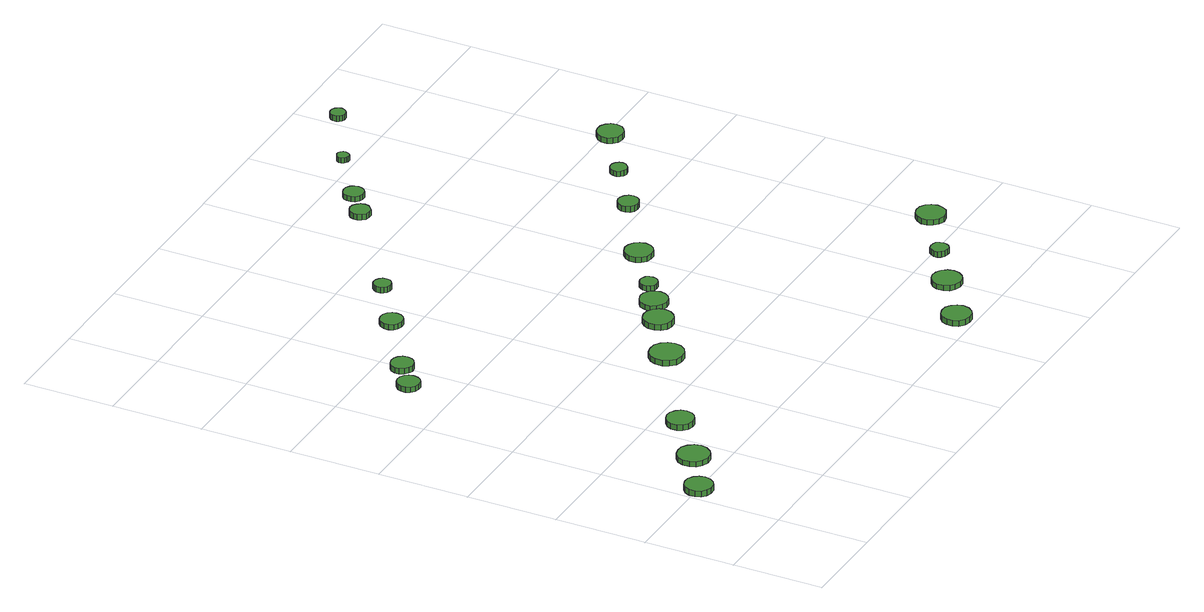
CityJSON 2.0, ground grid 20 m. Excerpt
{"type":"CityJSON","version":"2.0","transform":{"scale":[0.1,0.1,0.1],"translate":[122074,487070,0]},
"CityObjects":{
"tree1":{"type":"SolitaryVegetationObject","attributes":{"function":"something"},"geometry":[{"type":"MultiSurface","lod":"1","boundaries":[[[0,1,2,3,4,5,6,7,8,9,10,11,12,13,14]],[[15,16,17,18,19,20,21,22,23,24,25,26,27,28,29]],[[0,29,28,1]],[[1,28,27,2]],[[2,27,26,3]],[[3,26,25,4]],[[4,25,24,5]],[[5,24,23,6]],[[6,23,22,7]],[[7,22,21,8]],[[8,21,20,9]],[[9,20,19,10]],[[10,19,18,11]],[[11,18,17,12]],[[12,17,16,13]],[[13,16,15,14]],[[14,15,29,0]]]}]},
"tree2":{"type":"SolitaryVegetationObject","attributes":{"function":"something"},"geometry":[{"type":"MultiSurface","lod":"1","boundaries":[[[30,31,32,33,34,35,36,37,38,39,40,41,42,43,44]],[[45,46,47,48,49,50,51,52,53,54,55,56,57,58,59]],[[30,59,58,31]],[[31,58,57,32]],[[32,57,56,33]],[[33,56,55,34]],[[34,55,54,35]],[[35,54,53,36]],[[36,53,52,37]],[[37,52,51,38]],[[38,51,50,39]],[[39,50,49,40]],[[40,49,48,41]],[[41,48,47,42]],[[42,47,46,43]],[[43,46,45,44]],[[44,45,59,30]]]}]},
"tree3":{"type":"SolitaryVegetationObject","attributes":{"function":"something"},"geometry":[{"type":"MultiSurface","lod":"1","boundaries":[[[60,61,62,63,64,65,66,67,68,69,70,71,72,73,74]],[[75,76,77,78,79,80,81,82,83,84,85,86,87,88,89]],[[60,89,88,61]],[[61,88,87,62]],[[62,87,86,63]],[[63,86,85,64]],[[64,85,84,65]],[[65,84,83,66]],[[66,83,82,67]],[[67,82,81,68]],[[68,81,80,69]],[[69,80,79,70]],[[70,79,78,71]],[[71,78,77,72]],[[72,77,76,73]],[[73,76,75,74]],[[74,75,89,60]]]}]},
"tree4":{"type":"SolitaryVegetationObject","attributes":{"function":"something"},"geometry":[{"type":"MultiSurface","lod":"1","boundaries":[[[90,91,92,93,94,95,96,97,98,99,100,101,102,103,104]],[[105,106,107,108,109,110,111,112,113,114,115,116,117,118,119]],[[90,119,118,91]],[[91,118,117,92]],[[92,117,116,93]],[[93,116,115,94]],[[94,115,114,95]],[[95,114,113,96]],[[96,113,112,97]],[[97,112,111,98]],[[98,111,110,99]],[[99,110,109,100]],[[100,109,108,101]],[[101,108,107,102]],[[102,107,106,103]],[[103,106,105,104]],[[104,105,119,90]]]}]},
"tree5":{"type":"SolitaryVegetationObject","attributes":{"function":"something"},"geometry":[{"type":"MultiSurface","lod":"1","boundaries":[[[120,121,122,123,124,125,126,127,128,129,130,131,132,133,134]],[[135,136,137,138,139,140,141,142,143,144,145,146,147,148,149]],[[120,149,148,121]],[[121,148,147,122]],[[122,147,146,123]],[[123,146,145,124]],[[124,145,144,125]],[[125,144,143,126]],[[126,143,142,127]],[[127,142,141,128]],[[128,141,140,129]],[[129,140,139,130]],[[130,139,138,131]],[[131,138,137,132]],[[132,137,136,133]],[[133,136,135,134]],[[134,135,149,120]]]}]},
"tree6":{"type":"SolitaryVegetationObject","attributes":{"function":"something"},"geometry":[{"type":"MultiSurface","lod":"1","boundaries":[[[150,151,152,153,154,155,156,157,158,159,160,161,162,163,164]],[[165,166,167,168,169,170,171,172,173,174,175,176,177,178,179]],[[150,179,178,151]],[[151,178,177,152]],[[152,177,176,153]],[[153,176,175,154]],[[154,175,174,155]],[[155,174,173,156]],[[156,173,172,157]],[[157,172,171,158]],[[158,171,170,159]],[[159,170,169,160]],[[160,169,168,161]],[[161,168,167,162]],[[162,167,166,163]],[[163,166,165,164]],[[164,165,179,150]]]}]},
"tree7":{"type":"SolitaryVegetationObject","attributes":{"function":"something"},"geometry":[{"type":"MultiSurface","lod":"1","boundaries":[[[180,181,182,183,184,185,186,187,188,189,190,191,192,193,194]],[[195,196,197,198,199,200,201,202,203,204,205,206,207,208,209]],[[180,209,208,181]],[[181,208,207,182]],[[182,207,206,183]],[[183,206,205,184]],[[184,205,204,185]],[[185,204,203,186]],[[186,203,202,187]],[[187,202,201,188]],[[188,201,200,189]],[[189,200,199,190]],[[190,199,198,191]],[[191,198,197,192]],[[192,197,196,193]],[[193,196,195,194]],[[194,195,209,180]]]}]},
"tree8":{"type":"SolitaryVegetationObject","attributes":{"function":"something"},"geometry":[{"type":"MultiSurface","lod":"1","boundaries":[[[210,211,212,213,214,215,216,217,218,219,220,221,222,223,224]],[[225,226,227,228,229,230,231,232,233,234,235,236,237,238,239]],[[210,239,238,211]],[[211,238,237,212]],[[212,237,236,213]],[[213,236,235,214]],[[214,235,234,215]],[[215,234,233,216]],[[216,233,232,217]],[[217,232,231,218]],[[218,231,230,219]],[[219,230,229,220]],[[220,229,228,221]],[[221,228,227,222]],[[222,227,226,223]],[[223,226,225,224]],[[224,225,239,210]]]}]},
"tree9":{"type":"SolitaryVegetationObject","attributes":{"function":"something"},"geometry":[{"type":"MultiSurface","lod":"1","boundaries":[[[240,241,242,243,244,245,246,247,248,249,250,251,252,253,254]],[[255,256,257,258,259,260,261,262,263,264,265,266,267,268,269]],[[240,269,268,241]],[[241,268,267,242]],[[242,267,266,243]],[[243,266,265,244]],[[244,265,264,245]],[[245,264,263,246]],[[246,263,262,247]],[[247,262,261,248]],[[248,261,260,249]],[[249,260,259,250]],[[250,259,258,251]],[[251,258,257,252]],[[252,257,256,253]],[[253,256,255,254]],[[254,255,269,240]]]}]},
"tree10":{"type":"SolitaryVegetationObject","attributes":{"function":"something"},"geometry":[{"type":"MultiSurface","lod":"1","boundaries":[[[270,271,272,273,274,275,276,277,278,279,280,281,282,283,284]],[[285,286,287,288,289,290,291,292,293,294,295,296,297,298,299]],[[270,299,298,271]],[[271,298,297,272]],[[272,297,296,273]],[[273,296,295,274]],[[274,295,294,275]],[[275,294,293,276]],[[276,293,292,277]],[[277,292,291,278]],[[278,291,290,279]],[[279,290,289,280]],[[280,289,288,281]],[[281,288,287,282]],[[282,287,286,283]],[[283,286,285,284]],[[284,285,299,270]]]}]},
"tree11":{"type":"SolitaryVegetationObject","attributes":{"function":"something"},"geometry":[{"type":"MultiSurface","lod":"1","boundaries":[[[300,301,302,303,304,305,306,307,308,309,310,311,312,313,314]],[[315,316,317,318,319,320,321,322,323,324,325,326,327,328,329]],[[300,329,328,301]],[[301,328,327,302]],[[302,327,326,303]],[[303,326,325,304]],[[304,325,324,305]],[[305,324,323,306]],[[306,323,322,307]],[[307,322,321,308]],[[308,321,320,309]],[[309,320,319,310]],[[310,319,318,311]],[[311,318,317,312]],[[312,317,316,313]],[[313,316,315,314]],[[314,315,329,300]]]}]},
"tree12":{"type":"SolitaryVegetationObject","attributes":{"function":"something"},"geometry":[{"type":"MultiSurface","lod":"1","boundaries":[[[330,331,332,333,334,335,336,337,338,339,340,341,342,343,344]],[[345,346,347,348,349,350,351,352,353,354,355,356,357,358,359]],[[330,359,358,331]],[[331,358,357,332]],[[332,357,356,333]],[[333,356,355,334]],[[334,355,354,335]],[[335,354,353,336]],[[336,353,352,337]],[[337,352,351,338]],[[338,351,350,339]],[[339,350,349,340]],[[340,349,348,341]],[[341,348,347,342]],[[342,347,346,343]],[[343,346,345,344]],[[344,345,359,330]]]}]},
"tree13":{"type":"SolitaryVegetationObject","attributes":{"function":"something"},"geometry":[{"type":"MultiSurface","lod":"1","boundaries":[[[360,361,362,363,364,365,366,367,368,369,370,371,372,373,374]],[[375,376,377,378,379,380,381,382,383,384,385,386,387,388,389]],[[360,389,388,361]],[[361,388,387,362]],[[362,387,386,363]],[[363,386,385,364]],[[364,385,384,365]],[[365,384,383,366]],[[366,383,382,367]],[[367,382,381,368]],[[368,381,380,369]],[[369,380,379,370]],[[370,379,378,371]],[[371,378,377,372]],[[372,377,376,373]],[[373,376,375,374]],[[374,375,389,360]]]}]},
"tree14":{"type":"SolitaryVegetationObject","attributes":{"function":"something"},"geometry":[{"type":"MultiSurface","lod":"1","boundaries":[[[390,391,392,393,394,395,396,397,398,399,400,401,402,403,404]],[[405,406,407,408,409,410,411,412,413,414,415,416,417,418,419]],[[390,419,418,391]],[[391,418,417,392]],[[392,417,416,393]],[[393,416,415,394]],[[394,415,414,395]],[[395,414,413,396]],[[396,413,412,397]],[[397,412,411,398]],[[398,411,410,399]],[[399,410,409,400]],[[400,409,408,401]],[[401,408,407,402]],[[402,407,406,403]],[[403,406,405,404]],[[404,405,419,390]]]}]},
"tree15":{"type":"SolitaryVegetationObject","attributes":{"function":"something"},"geometry":[{"type":"MultiSurface","lod":"1","boundaries":[[[420,421,422,423,424,425,426,427,428,429,430,431,432,433,434]],[[435,436,437,438,439,440,441,442,443,444,445,446,447,448,449]],[[420,449,448,421]],[[421,448,447,422]],[[422,447,446,423]],[[423,446,445,424]],[[424,445,444,425]],[[425,444,443,426]],[[426,443,442,427]],[[427,442,441,428]],[[428,441,440,429]],[[429,440,439,430]],[[430,439,438,431]],[[431,438,437,432]],[[432,437,436,433]],[[433,436,435,434]],[[434,435,449,420]]]}]},
"tree16":{"type":"SolitaryVegetationObject","attributes":{"function":"something"},"geometry":[{"type":"MultiSurface","lod":"1","boundaries":[[[450,451,452,453,454,455,456,457,458,459,460,461,462,463,464]],[[465,466,467,468,469,470,471,472,473,474,475,476,477,478,479]],[[450,479,478,451]],[[451,478,477,452]],[[452,477,476,453]],[[453,476,475,454]],[[454,475,474,455]],[[455,474,473,456]],[[456,473,472,457]],[[457,472,471,458]],[[458,471,470,459]],[[459,470,469,460]],[[460,469,468,461]],[[461,468,467,462]],[[462,467,466,463]],[[463,466,465,464]],[[464,465,479,450]]]}]},
"tree17":{"type":"SolitaryVegetationObject","attributes":{"function":"something"},"geometry":[{"type":"MultiSurface","lod":"1","boundaries":[[[480,481,482,483,484,485,486,487,488,489,490,491,492,493,494]],[[495,496,497,498,499,500,501,502,503,504,505,506,507,508,509]],[[480,509,508,481]],[[481,508,507,482]],[[482,507,506,483]],[[483,506,505,484]],[[484,505,504,485]],[[485,504,503,486]],[[486,503,502,487]],[[487,502,501,488]],[[488,501,500,489]],[[489,500,499,490]],[[490,499,498,491]],[[491,498,497,492]],[[492,497,496,493]],[[493,496,495,494]],[[494,495,509,480]]]}]},
"tree18":{"type":"SolitaryVegetationObject","attributes":{"function":"something"},"geometry":[{"type":"MultiSurface","lod":"1","boundaries":[[[510,511,512,513,514,515,516,517,518,519,520,521,522,523,524]],[[525,526,527,528,529,530,531,532,533,534,535,536,537,538,539]],[[510,539,538,511]],[[511,538,537,512]],[[512,537,536,513]],[[513,536,535,514]],[[514,535,534,515]],[[515,534,533,516]],[[516,533,532,517]],[[517,532,531,518]],[[518,531,530,519]],[[519,530,529,520]],[[520,529,528,521]],[[521,528,527,522]],[[522,527,526,523]],[[523,526,525,524]],[[524,525,539,510]]]}]},
"tree19":{"type":"SolitaryVegetationObject","attributes":{"function":"something"},"geometry":[{"type":"MultiSurface","lod":"1","boundaries":[[[540,541,542,543,544,545,546,547,548,549,550,551,552,553,554]],[[555,556,557,558,559,560,561,562,563,564,565,566,567,568,569]],[[540,569,568,541]],[[541,568,567,542]],[[542,567,566,543]],[[543,566,565,544]],[[544,565,564,545]],[[545,564,563,546]],[[546,563,562,547]],[[547,562,561,548]],[[548,561,560,549]],[[549,560,559,550]],[[550,559,558,551]],[[551,558,557,552]],[[552,557,556,553]],[[553,556,555,554]],[[554,555,569,540]]]}]},
"tree20":{"type":"SolitaryVegetationObject","attributes":{"function":"something"},"geometry":[{"type":"MultiSurface","lod":"1","boundaries":[[[570,571,572,573,574,575,576,577,578,579,580,581,582,583,584]],[[585,586,587,588,589,590,591,592,593,594,595,596,597,598,599]],[[570,599,598,571]],[[571,598,597,572]],[[572,597,596,573]],[[573,596,595,574]],[[574,595,594,575]],[[575,594,593,576]],[[576,593,592,577]],[[577,592,591,578]],[[578,591,590,579]],[[579,590,589,580]],[[580,589,588,581]],[[581,588,587,582]],[[582,587,586,583]],[[583,586,585,584]],[[584,585,599,570]]]}]},
"tree21":{"type":"SolitaryVegetationObject","attributes":{"function":"something"},"geometry":[{"type":"MultiSurface","lod":"1","boundaries":[[[600,601,602,603,604,605,606,607,608,609,610,611,612,613,614]],[[615,616,617,618,619,620,621,622,623,624,625,626,627,628,629]],[[600,629,628,601]],[[601,628,627,602]],[[602,627,626,603]],[[603,626,625,604]],[[604,625,624,605]],[[605,624,623,606]],[[606,623,622,607]],[[607,622,621,608]],[[608,621,620,609]],[[609,620,619,610]],[[610,619,618,611]],[[611,618,617,612]],[[612,617,616,613]],[[613,616,615,614]],[[614,615,629,600]]]}]},
"tree22":{"type":"SolitaryVegetationObject","attributes":{"function":"something"},"geometry":[{"type":"MultiSurface","lod":"1","boundaries":[[[630,631,632,633,634,635,636,637,638,639,640,641,642,643,644]],[[645,646,647,648,649,650,651,652,653,654,655,656,657,658,659]],[[630,659,658,631]],[[631,658,657,632]],[[632,657,656,633]],[[633,656,655,634]],[[634,655,654,635]],[[635,654,653,636]],[[636,653,652,637]],[[637,652,651,638]],[[638,651,650,639]],[[639,650,649,640]],[[640,649,648,641]],[[641,648,647,642]],[[642,647,646,643]],[[643,646,645,644]],[[644,645,659,630]]]}]},
"tree23":{"type":"SolitaryVegetationObject","attributes":{"function":"something"},"geometry":[{"type":"MultiSurface","lod":"1","boundaries":[[[660,661,662,663,664,665,666,667,668,669,670,671,672,673,674]],[[675,676,677,678,679,680,681,682,683,684,685,686,687,688,689]],[[660,689,688,661]],[[661,688,687,662]],[[662,687,686,663]],[[663,686,685,664]],[[664,685,684,665]],[[665,684,683,666]],[[666,683,682,667]],[[667,682,681,668]],[[668,681,680,669]],[[669,680,679,670]],[[670,679,678,671]],[[671,678,677,672]],[[672,677,676,673]],[[673,676,675,674]],[[674,675,689,660]]]}]}
},
"vertices":[
[66,197,16],[63,209,16],[56,219,16],[45,226,16],[32,227,16],[20,223,16],[11,215,16],[6,203,16],[6,191,16],[11,179,16],[20,171,16],[32,167,16],[45,168,16],[56,174,16],[63,185,16],[63,185,3],[56,174,3],[45,168,3],[32,167,3],[20,171,3],[11,179,3],[6,191,3],[6,203,3],[11,215,3],[20,223,3],[32,227,3],[45,226,3],[56,219,3],[63,209,3],[66,197,3],
[174,261,16],[171,275,16],[162,286,16],[150,294,16],[136,295,16],[122,291,16],[111,281,16],[106,268,16],[106,254,16],[111,240,16],[122,231,16],[136,226,16],[150,228,16],[162,235,16],[171,247,16],[171,247,4],[162,235,4],[150,228,4],[136,226,4],[122,231,4],[111,240,4],[106,254,4],[106,268,4],[111,281,4],[122,291,4],[136,295,4],[150,294,4],[162,286,4],[171,275,4],[174,261,4],
[276,345,21],[273,357,21],[266,366,21],[255,373,21],[243,374,21],[231,370,21],[222,362,21],[217,351,21],[217,338,21],[222,327,21],[231,319,21],[243,315,21],[255,317,21],[266,323,21],[273,333,21],[273,333,8],[266,323,8],[255,317,8],[243,315,8],[231,319,8],[222,327,8],[217,338,8],[217,351,8],[222,362,8],[231,370,8],[243,374,8],[255,373,8],[266,366,8],[273,357,8],[276,345,8],
[159,902,17],[157,912,17],[151,920,17],[142,925,17],[132,926,17],[122,923,17],[114,916,17],[110,907,17],[110,897,17],[114,887,17],[122,880,17],[132,877,17],[142,878,17],[151,883,17],[157,892,17],[157,892,5],[151,883,5],[142,878,5],[132,877,5],[122,880,5],[114,887,5],[110,897,5],[110,907,5],[114,916,5],[122,923,5],[132,926,5],[142,925,5],[151,920,5],[157,912,5],[159,902,5],
[223,948,15],[221,958,15],[215,966,15],[206,971,15],[196,972,15],[186,969,15],[178,962,15],[174,953,15],[174,943,15],[178,933,15],[186,927,15],[196,923,15],[206,925,15],[215,930,15],[221,938,15],[221,938,2],[215,930,2],[206,925,2],[196,923,2],[186,927,2],[178,933,2],[174,943,2],[174,953,2],[178,962,2],[186,969,2],[196,972,2],[206,971,2],[215,966,2],[221,958,2],[223,948,2],
[512,491,16],[509,506,16],[500,518,16],[487,526,16],[471,527,16],[457,523,16],[446,512,16],[440,499,16],[440,483,16],[446,470,16],[457,459,16],[471,455,16],[487,456,16],[500,464,16],[509,476,16],[509,476,3],[500,464,3],[487,456,3],[471,455,3],[457,459,3],[446,470,3],[440,483,3],[440,499,3],[446,512,3],[457,523,3],[471,527,3],[487,526,3],[500,518,3],[509,506,3],[512,491,3],
[367,1045,16],[365,1055,16],[359,1063,16],[350,1068,16],[340,1069,16],[330,1066,16],[322,1059,16],[318,1050,16],[318,1040,16],[322,1030,16],[330,1024,16],[340,1020,16],[350,1021,16],[359,1027,16],[365,1035,16],[365,1035,4],[359,1027,4],[350,1021,4],[340,1020,4],[330,1024,4],[322,1030,4],[318,1040,4],[318,1050,4],[322,1059,4],[330,1066,4],[340,1069,4],[350,1068,4],[359,1063,4],[365,1055,4],[367,1045,4],
[625,569,15],[622,582,15],[614,593,15],[602,600,15],[589,601,15],[576,597,15],[566,588,15],[561,576,15],[561,562,15],[566,550,15],[576,541,15],[589,537,15],[602,538,15],[614,545,15],[622,556,15],[622,556,2],[614,545,2],[602,538,2],[589,537,2],[576,541,2],[566,550,2],[561,562,2],[561,576,2],[566,588,2],[576,597,2],[589,601,2],[602,600,2],[614,593,2],[622,582,2],[625,569,2],
[473,1122,20],[472,1130,20],[467,1136,20],[460,1140,20],[452,1141,20],[445,1139,20],[439,1133,20],[436,1126,20],[436,1118,20],[439,1111,20],[445,1106,20],[452,1103,20],[460,1104,20],[467,1108,20],[472,1114,20],[472,1114,7],[467,1108,7],[460,1104,7],[452,1103,7],[445,1106,7],[439,1111,7],[436,1118,7],[436,1126,7],[439,1133,7],[445,1139,7],[452,1141,7],[460,1140,7],[467,1136,7],[472,1130,7],[473,1122,7],
[684,610,15],[681,622,15],[674,632,15],[663,639,15],[651,640,15],[639,636,15],[629,628,15],[624,616,15],[624,604,15],[629,592,15],[639,584,15],[651,580,15],[663,581,15],[674,588,15],[681,598,15],[681,598,3],[674,588,3],[663,581,3],[651,580,3],[639,584,3],[629,592,3],[624,604,3],[624,616,3],[629,628,3],[639,636,3],[651,640,3],[663,639,3],[674,632,3],[681,622,3],[684,610,3],
[900,36,21],[897,48,21],[889,59,21],[878,66,21],[865,67,21],[852,63,21],[842,54,21],[837,42,21],[837,29,21],[842,17,21],[852,8,21],[865,4,21],[878,5,21],[889,12,21],[897,23,21],[897,23,8],[889,12,8],[878,5,8],[865,4,8],[852,8,8],[842,17,8],[837,29,8],[837,42,8],[842,54,8],[852,63,8],[865,67,8],[878,66,8],[889,59,8],[897,48,8],[900,36,8],
[729,650,15],[727,657,15],[723,664,15],[716,668,15],[708,669,15],[700,666,15],[695,661,15],[691,654,15],[691,646,15],[695,639,15],[700,633,15],[708,631,15],[716,632,15],[723,636,15],[727,642,15],[727,642,3],[723,636,3],[716,632,3],[708,631,3],[700,633,3],[695,639,3],[691,646,3],[691,654,3],[695,661,3],[700,666,3],[708,669,3],[716,668,3],[723,664,3],[727,657,3],[729,650,3],
[1019,117,19],[1016,130,19],[1008,141,19],[997,147,19],[984,149,19],[971,145,19],[961,136,19],[956,124,19],[956,110,19],[961,98,19],[971,90,19],[984,86,19],[997,87,19],[1008,93,19],[1016,104,19],[1016,104,7],[1008,93,7],[997,87,7],[984,86,7],[971,90,7],[961,98,7],[956,110,7],[956,124,7],[961,136,7],[971,145,7],[984,149,7],[997,147,7],[1008,141,7],[1016,130,7],[1019,117,7],
[842,724,15],[839,736,15],[832,746,15],[821,752,15],[809,754,15],[797,750,15],[787,741,15],[782,730,15],[782,717,15],[787,706,15],[797,697,15],[809,694,15],[821,695,15],[832,701,15],[839,711,15],[839,711,3],[832,701,3],[821,695,3],[809,694,3],[797,697,3],[787,706,3],[782,717,3],[782,730,3],[787,741,3],[797,750,3],[809,754,3],[821,752,3],[832,746,3],[839,736,3],[842,724,3],
[718,1294,20],[716,1303,20],[710,1310,20],[703,1315,20],[694,1316,20],[685,1313,20],[678,1307,20],[674,1299,20],[674,1289,20],[678,1281,20],[685,1275,20],[694,1272,20],[703,1273,20],[710,1278,20],[716,1285,20],[716,1285,7],[710,1278,7],[703,1273,7],[694,1272,7],[685,1275,7],[678,1281,7],[674,1289,7],[674,1299,7],[678,1307,7],[685,1313,7],[694,1316,7],[703,1315,7],[710,1310,7],[716,1303,7],[718,1294,7],
[1108,185,19],[1106,193,19],[1102,200,19],[1095,203,19],[1087,204,19],[1079,202,19],[1074,197,19],[1070,189,19],[1070,181,19],[1074,174,19],[1079,169,19],[1087,167,19],[1095,167,19],[1102,171,19],[1106,178,19],[1106,178,6],[1102,171,6],[1095,167,6],[1087,167,6],[1079,169,6],[1074,174,6],[1070,181,6],[1070,189,6],[1074,197,6],[1079,202,6],[1087,204,6],[1095,203,6],[1102,200,6],[1106,193,6],[1108,185,6],
[778,1339,18],[776,1348,18],[771,1355,18],[763,1360,18],[754,1361,18],[745,1358,18],[738,1352,18],[735,1344,18],[735,1335,18],[738,1326,18],[745,1320,18],[754,1317,18],[763,1318,18],[771,1323,18],[776,1330,18],[776,1330,6],[771,1323,6],[763,1318,6],[754,1317,6],[745,1320,6],[738,1326,6],[735,1335,6],[735,1344,6],[738,1352,6],[745,1358,6],[754,1361,6],[763,1360,6],[771,1355,6],[776,1348,6],[778,1339,6],
[999,830,15],[997,840,15],[991,847,15],[983,852,15],[974,853,15],[965,850,15],[957,844,15],[954,835,15],[954,826,15],[957,817,15],[965,810,15],[974,808,15],[983,809,15],[991,813,15],[997,821,15],[997,821,2],[991,813,2],[983,809,2],[974,808,2],[965,810,2],[957,817,2],[954,826,2],[954,835,2],[957,844,2],[965,850,2],[974,853,2],[983,852,2],[991,847,2],[997,840,2],[999,830,2],
[1239,265,17],[1236,278,17],[1229,288,17],[1217,295,17],[1204,296,17],[1191,292,17],[1182,283,17],[1176,271,17],[1176,258,17],[1182,246,17],[1191,237,17],[1204,233,17],[1217,235,17],[1229,241,17],[1236,252,17],[1236,252,5],[1229,241,5],[1217,235,5],[1204,233,5],[1191,237,5],[1182,246,5],[1176,258,5],[1176,271,5],[1182,283,5],[1191,292,5],[1204,296,5],[1217,295,5],[1229,288,5],[1236,278,5],[1239,265,5],
[888,1423,19],[886,1428,19],[883,1433,19],[879,1436,19],[873,1436,19],[868,1434,19],[864,1431,19],[862,1426,19],[862,1420,19],[864,1415,19],[868,1412,19],[873,1410,19],[879,1410,19],[883,1413,19],[886,1418,19],[886,1418,7],[883,1413,7],[879,1410,7],[873,1410,7],[868,1412,7],[864,1415,7],[862,1420,7],[862,1426,7],[864,1431,7],[868,1434,7],[873,1436,7],[879,1436,7],[883,1433,7],[886,1428,7],[888,1423,7],
[1107,909,15],[1105,916,15],[1100,922,15],[1094,926,15],[1086,927,15],[1079,924,15],[1074,919,15],[1070,912,15],[1070,905,15],[1074,898,15],[1079,893,15],[1086,890,15],[1094,891,15],[1100,895,15],[1105,901,15],[1105,901,3],[1100,895,3],[1094,891,3],[1086,890,3],[1079,893,3],[1074,898,3],[1070,905,3],[1070,912,3],[1074,919,3],[1079,924,3],[1086,927,3],[1094,926,3],[1100,922,3],[1105,916,3],[1107,909,3],
[1039,1509,19],[1037,1515,19],[1033,1521,19],[1027,1524,19],[1020,1525,19],[1014,1523,19],[1009,1518,19],[1006,1512,19],[1006,1505,19],[1009,1499,19],[1014,1495,19],[1020,1492,19],[1027,1493,19],[1033,1497,19],[1037,1502,19],[1037,1502,6],[1033,1497,6],[1027,1493,6],[1020,1492,6],[1014,1495,6],[1009,1499,6],[1006,1505,6],[1006,1512,6],[1009,1518,6],[1014,1523,6],[1020,1525,6],[1027,1524,6],[1033,1521,6],[1037,1515,6],[1039,1509,6],
[1239,989,14],[1236,1001,14],[1229,1010,14],[1219,1016,14],[1207,1017,14],[1196,1014,14],[1187,1006,14],[1182,995,14],[1182,983,14],[1187,972,14],[1196,964,14],[1207,961,14],[1219,962,14],[1229,968,14],[1236,977,14],[1236,977,1],[1229,968,1],[1219,962,1],[1207,961,1],[1196,964,1],[1187,972,1],[1182,983,1],[1182,995,1],[1187,1006,1],[1196,1014,1],[1207,1017,1],[1219,1016,1],[1229,1010,1],[1236,1001,1],[1239,989,1]
]}
